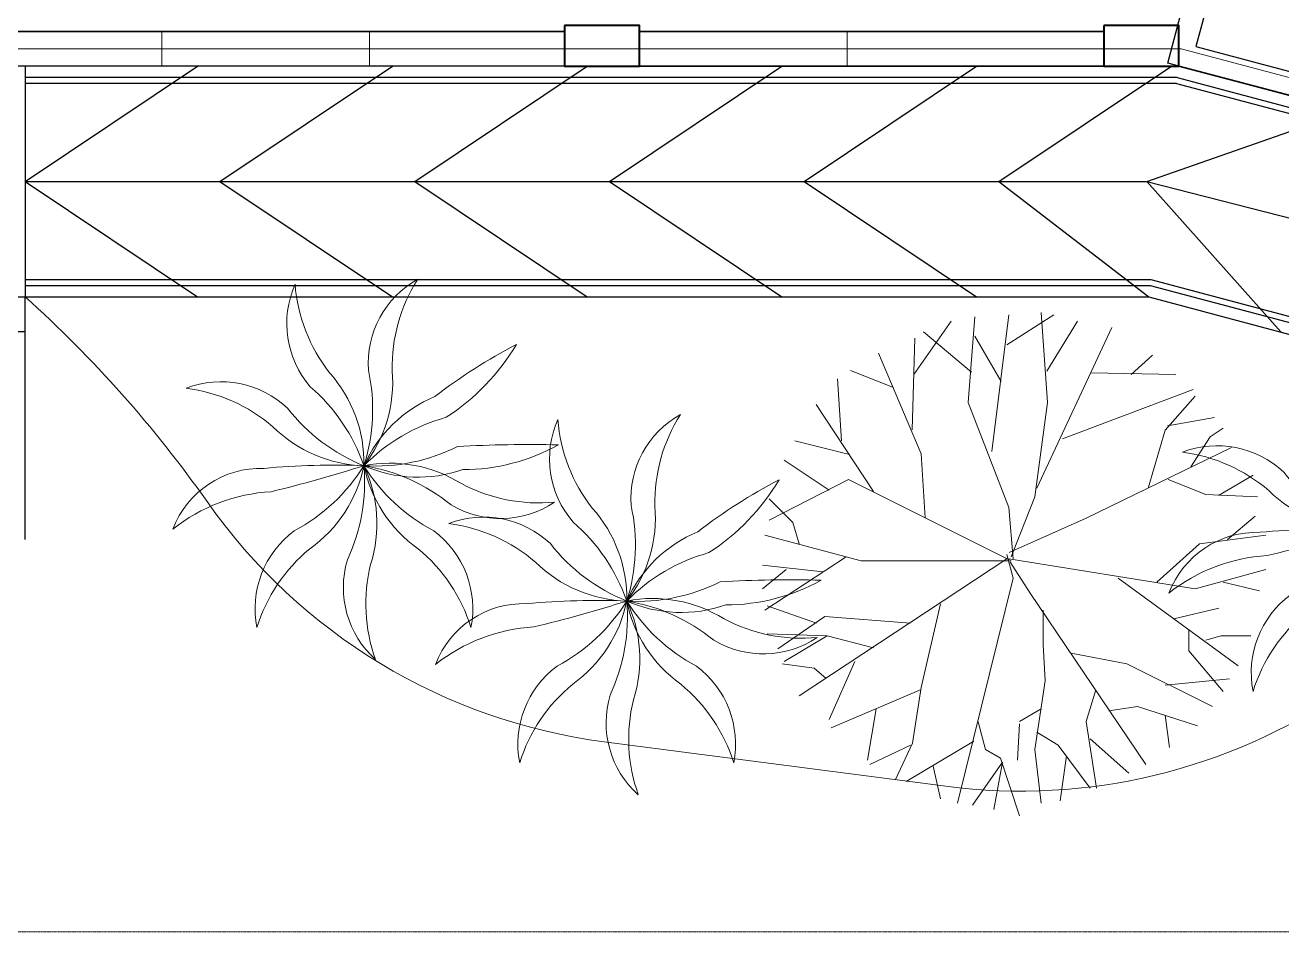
# Model space of a CAD drawing. Header units: millimetres. Extents: x 3079 to 579737, y 1565 to 1161826.
# Drawn here: x 156652 to 167544, y 1076023 to 1083877 of the extents above; entities that cross this region are included whole.
import ezdxf

# ---------------------------------------------------------------- set-up
doc = ezdxf.new("R2010")
doc.units = ezdxf.units.MM
doc.linetypes.add('DASHED2', pattern=[9.525, 6.35, -3.175])
for name, color, linetype, lineweight in [('1', 7, 'Continuous', 35), ('A_COL', 250, 'Continuous', 40), ('A_ELE1', 250, 'Continuous', 20), ('ABOVE', 252, 'DASHED2', 9), ('TWOWHEELER', 250, 'Continuous', 9), ('WINDOW', 252, 'Continuous', 15)]:
    doc.layers.add(name, color=color, linetype=linetype, lineweight=lineweight)
doc.layers.add('TREES', color=72, linetype='Continuous', lineweight=5, transparency=0.05)

msp = doc.modelspace()

# ---------------------------------------------------------------- linework, layer by layer
for p, q in [((166555, 1083549), (167095, 1085579)), ((167237, 1085334), (166800, 1083691)), ((166800, 1083691), (168539, 1083228)), ((166652, 1083523), (153827, 1083523)), ((166652, 1083523), (156652, 1083523)), ((156652, 1083523), (156652, 1081523)), ((156652, 1082523), (158147, 1083523)), ((166652, 1083523), (156652, 1083523)), ((156652, 1083523), (156652, 1081523)), ((156652, 1082523), (158147, 1083523)), ((158340, 1082523), (159835, 1083523)), ((158340, 1082523), (159835, 1083523)), ((160028, 1082523), (161523, 1083523)), ((160028, 1082523), (161523, 1083523)), ((161716, 1082523), (163211, 1083523)), ((161716, 1082523), (163211, 1083523)), ((163404, 1082523), (164899, 1083523)), ((163404, 1082523), (164899, 1083523)), ((165092, 1082523), (166587, 1083523)), ((165092, 1082523), (166587, 1083523)), ((168584, 1083009), (166555, 1083549)), ((166652, 1083523), (170517, 1082495)), ((166652, 1083523), (170517, 1082495)), ((166638, 1083423), (156652, 1083423)), ((166638, 1083423), (156652, 1083423)), ((166638, 1083423), (170491, 1082398)), ((166638, 1083423), (170491, 1082399)), ((166632, 1083373), (156652, 1083373)), ((166632, 1083373), (156652, 1083373)), ((166632, 1083373), (170479, 1082350)), ((166632, 1083373), (170479, 1082350)), ((166374, 1082523), (168119, 1083133)), ((166374, 1082523), (168119, 1083133)), ((156652, 1082523), (166373, 1082523)), ((156652, 1082523), (158147, 1081523)), ((156652, 1082523), (166373, 1082523)), ((156652, 1082523), (158147, 1081523)), ((158340, 1082523), (159835, 1081523)), ((158340, 1082523), (159835, 1081523)), ((160028, 1082523), (161523, 1081523)), ((160028, 1082523), (161523, 1081523)), ((161716, 1082523), (163211, 1081523)), ((161716, 1082523), (163211, 1081523)), ((163404, 1082523), (164899, 1081523)), ((163404, 1082523), (164899, 1081523)), ((165092, 1082523), (166390, 1081523)), ((165092, 1082523), (166390, 1081523)), ((166373, 1082523), (170260, 1081529)), ((166373, 1082523), (170260, 1081529)), ((166374, 1082523), (167535, 1081220)), ((166374, 1082523), (167535, 1081220)), ((148152, 1081523), (156652, 1081523)), ((148152, 1081523), (156652, 1081523)), ((156652, 1079423), (156652, 1081523)), ((156652, 1081523), (166390, 1081523)), ((166390, 1081523), (170003, 1080562)), ((166390, 1081523), (169987, 1080567)), ((166390, 1081523), (170003, 1080562)), ((148152, 1081223), (156652, 1081223)), ((148152, 1081223), (156652, 1081223))]:
    msp.add_line(p, q)
for points in [[(156652, 1081673), (159642, 1081673), (166410, 1081673), (170042, 1080707)], [(156652, 1081673), (159642, 1081673), (166410, 1081673), (170042, 1080707)], [(156652, 1081623), (159642, 1081623), (166403, 1081623), (170029, 1080659)], [(156652, 1081623), (159642, 1081623), (166403, 1081623), (170029, 1080659)], [(156652, 1081523), (159642, 1081523), (166390, 1081523)], [(156652, 1081523), (159642, 1081523), (166390, 1081523)]]:
    msp.add_lwpolyline(points)
at = {"layer": '1'}
for p, q in [((161327, 1083823), (154477, 1083823)), ((166002, 1083823), (161977, 1083823)), ((166652, 1083523), (161952, 1083523)), ((166652, 1083523), (161952, 1083523)), ((166652, 1083523), (170517, 1082495)), ((166652, 1083523), (170517, 1082495))]:
    msp.add_line(p, q, dxfattribs=at)
at = {"layer": 'A_COL'}
for points in [[(161327, 1083873), (161327, 1083523), (161977, 1083523), (161977, 1083873)], [(166002, 1083873), (166002, 1083523), (166652, 1083523), (166652, 1083873)]]:
    msp.add_lwpolyline(points, close=True, dxfattribs=at)
at = {"layer": 'A_ELE1'}
for p, q in [((126802, 1083673), (166671, 1083673)), ((166671, 1083673), (170575, 1082635)), ((126652, 1083523), (166652, 1083523)), ((166652, 1083523), (170517, 1082495))]:
    msp.add_line(p, q, dxfattribs=at)
at = {"layer": 'ABOVE', "ltscale": 0.25}
msp.add_line((139951, 1076023), (170501, 1076023), dxfattribs=at)
at = {"layer": 'TREES'}
for p, q in [((164882, 1081350), (164826, 1080608)), ((165179, 1081369), (165030, 1080183)), ((165569, 1081369), (165161, 1081109)), ((165457, 1081387), (165513, 1080608)), ((164678, 1081314), (164354, 1080852)), ((166070, 1081258), (165420, 1079866)), ((165773, 1081314), (165508, 1080879)), ((164362, 1081165), (164340, 1080373)), ((164437, 1081221), (164855, 1080872)), ((164882, 1081184), (165112, 1080789)), ((164047, 1081035), (164418, 1080164)), ((166422, 1081017), (166237, 1080850)), ((163694, 1080813), (163728, 1080275)), ((163806, 1080886), (164177, 1080738)), ((166626, 1080850), (165890, 1080866)), ((166775, 1080720), (165643, 1080293)), ((163508, 1080590), (164006, 1079837)), ((164826, 1080608), (165179, 1079700)), ((165513, 1080608), (165402, 1079792)), ((166793, 1080663), (166533, 1080368)), ((166961, 1080478), (166552, 1080406)), ((166533, 1080368), (166385, 1079866)), ((167035, 1080387), (166924, 1080312)), ((163323, 1080275), (163798, 1080157)), ((166924, 1080312), (166756, 1080052)), ((164418, 1080164), (164452, 1079608)), ((167109, 1080220), (165847, 1079606)), ((163231, 1080108), (163620, 1079848)), ((163100, 1079588), (163787, 1079941)), ((163787, 1079941), (165198, 1079236)), ((166886, 1079811), (166559, 1079941)), ((167295, 1079979), (166996, 1079802)), ((163100, 1079774), (163305, 1079569)), ((165402, 1079792), (165198, 1079273)), ((167332, 1079792), (166886, 1079811)), ((165179, 1079700), (165215, 1079254)), ((165847, 1079606), (165182, 1079308)), ((167313, 1079625), (167072, 1079421)), ((163305, 1079569), (163360, 1079384)), ((163063, 1079459), (163898, 1079236)), ((166831, 1079384), (166460, 1079051)), ((167406, 1079459), (166831, 1079384)), ((163063, 1078809), (163769, 1079273)), ((165215, 1079088), (165161, 1079292)), ((163044, 1079199), (163565, 1079143)), ((163360, 1078067), (165161, 1079254)), ((163898, 1079236), (165179, 1079236)), ((166793, 1078995), (165179, 1079254)), ((165364, 1078957), (165188, 1079232)), ((163044, 1078995), (163248, 1079161)), ((164734, 1077139), (165215, 1079088)), ((167165, 1078327), (166125, 1079088)), ((167406, 1079161), (166793, 1078995)), ((166366, 1077473), (165364, 1078957)), ((167351, 1078976), (167035, 1079051)), ((163082, 1078847), (163512, 1078696)), ((164418, 1078141), (164585, 1078865)), ((163175, 1078475), (163583, 1078754)), ((163583, 1078754), (164326, 1078697)), ((165475, 1078512), (165475, 1078809)), ((166998, 1078828), (166608, 1078735)), ((166738, 1078457), (166738, 1078642)), ((163082, 1078605), (163602, 1078587)), ((163231, 1078364), (163602, 1078587)), ((163602, 1078587), (164006, 1078482)), ((165494, 1078197), (165475, 1078512)), ((167016, 1078587), (166886, 1078549)), ((167276, 1078587), (167016, 1078587)), ((166200, 1078345), (165717, 1078438)), ((167035, 1078104), (166738, 1078457)), ((163212, 1078345), (163490, 1078308)), ((163490, 1078308), (163596, 1078217)), ((163620, 1077862), (163843, 1078364)), ((166943, 1077974), (166200, 1078345)), ((165402, 1077602), (165494, 1078197)), ((167091, 1078216), (166533, 1078160)), ((163639, 1077789), (164418, 1078122)), ((164344, 1077658), (164418, 1078141)), ((165847, 1077844), (165933, 1078120)), ((166293, 1077974), (166044, 1077939)), ((166812, 1077807), (166293, 1077974)), ((163954, 1077510), (164029, 1077956)), ((165271, 1077844), (165457, 1077956)), ((166571, 1077621), (166533, 1077900)), ((164975, 1077602), (164911, 1077842)), ((165253, 1077510), (165271, 1077825)), ((165606, 1077640), (165420, 1077752)), ((165939, 1077269), (165847, 1077844)), ((163972, 1077473), (164326, 1077640)), ((164195, 1077343), (164344, 1077658)), ((164289, 1077325), (164875, 1077675)), ((165884, 1077269), (165606, 1077640)), ((166218, 1077398), (165884, 1077696)), ((165105, 1077529), (164975, 1077602)), ((165271, 1077027), (165105, 1077529)), ((165457, 1077139), (165402, 1077602)), ((165624, 1077157), (165679, 1077547)), ((164585, 1077175), (164521, 1077459)), ((165124, 1077492), (164864, 1077120)), ((165049, 1077083), (165124, 1077492))]:
    msp.add_line(p, q, dxfattribs=at)
for points in [[(159588, 1080061, 0.189994), (159833, 1080884, -0.147093), (160054, 1081676)], [(159588, 1080061, 0.132218), (159627, 1080888, -0.290059), (160054, 1081676)], [(159588, 1080061, 0.132218), (159123, 1080745, -0.290059), (158991, 1081632)], [(159588, 1080061, 0.189994), (159290, 1080866, -0.147093), (158991, 1081632)], [(159588, 1080061, -0.132218), (160302, 1080480, 0.112756), (160910, 1081111)], [(159588, 1080061, -0.189994), (160203, 1080661, -0.042997), (160910, 1081111)], [(159588, 1080061, -0.132218), (158927, 1080558, 0.290059), (158047, 1080732)], [(159588, 1080061, -0.189994), (158799, 1080398, 0.147093), (158047, 1080732)], [(161866, 1078889, 0.189994), (162110, 1079712, -0.147093), (162331, 1080504)], [(161866, 1078889, 0.132218), (161904, 1079716, -0.290059), (162331, 1080504)], [(161866, 1078889, 0.132218), (161401, 1079573, -0.290059), (161268, 1080460)], [(161866, 1078889, 0.189994), (161567, 1079694, -0.147093), (161268, 1080460)], [(159588, 1080061, 0.132218), (160399, 1080227, -0.02063), (161274, 1080241)], [(159588, 1080061, 0.189994), (160446, 1080027, 0.126541), (161274, 1080241)], [(168223, 1079507, -0.132218), (167561, 1080004, 0.290059), (166682, 1080178)], [(168223, 1079507, -0.189994), (167433, 1079844, 0.147093), (166682, 1080178)], [(159588, 1080061, 0.033158), (158722, 1080038, 0.319903), (157932, 1079512)], [(159588, 1080061, -0.018871), (158783, 1079836, 0.153534), (157932, 1079512)], [(159588, 1080061, -0.132218), (158984, 1079496, 0.290059), (158661, 1078659)], [(159588, 1080061, -0.189994), (159120, 1079342, 0.147093), (158661, 1078659)], [(159588, 1080061, -0.132218), (159445, 1079246, 0.290059), (159688, 1078383)], [(159588, 1080061, -0.189994), (160433, 1079906, 0.147093), (161239, 1079745)], [(159588, 1080061, -0.132218), (160343, 1079722, 0.290059), (161239, 1079745)], [(159588, 1080061, 0.189994), (160057, 1079342, -0.147093), (160516, 1078659)], [(159588, 1080061, 0.132218), (160193, 1079496, -0.290059), (160516, 1078659)], [(159588, 1080061, -0.189994), (159646, 1079205, 0.147093), (159688, 1078383)], [(161866, 1078889, -0.132218), (162579, 1079308, 0.112756), (163187, 1079939)], [(161866, 1078889, -0.189994), (162481, 1079489, -0.042997), (163187, 1079939)], [(161866, 1078889, -0.132218), (161204, 1079386, 0.290059), (160325, 1079560)], [(161866, 1078889, -0.189994), (161076, 1079225, 0.147093), (160325, 1079560)], [(168223, 1079507, 0.033158), (167356, 1079484, 0.319903), (166566, 1078958)], [(168223, 1079507, -0.018871), (167417, 1079282, 0.153534), (166566, 1078958)], [(168223, 1079507, -0.132218), (167619, 1078942, 0.290059), (167295, 1078106)], [(168223, 1079507, -0.189994), (167755, 1078788, 0.147093), (167295, 1078106)], [(161866, 1078889, 0.132218), (162676, 1079055, -0.02063), (163552, 1079069)], [(161866, 1078889, 0.189994), (162724, 1078855, 0.126541), (163552, 1079069)], [(161866, 1078889, 0.033158), (160999, 1078866, 0.319903), (160209, 1078340)], [(161866, 1078889, -0.018871), (161060, 1078664, 0.153534), (160209, 1078340)], [(161866, 1078889, -0.132218), (161262, 1078324, 0.290059), (160938, 1077487)], [(161866, 1078889, -0.189994), (161398, 1078169, 0.147093), (160938, 1077487)], [(161866, 1078889, -0.132218), (161722, 1078074, 0.290059), (161966, 1077211)], [(161866, 1078889, -0.189994), (162710, 1078734, 0.147093), (163517, 1078573)], [(161866, 1078889, -0.132218), (162620, 1078549, 0.290059), (163517, 1078573)], [(161866, 1078889, 0.189994), (162334, 1078169, -0.147093), (162793, 1077487)], [(161866, 1078889, 0.132218), (162470, 1078324, -0.290059), (162793, 1077487)], [(161866, 1078889, -0.189994), (161924, 1078032, 0.147093), (161966, 1077211)]]:
    msp.add_lwpolyline(points, format="xyb", dxfattribs=at)
at = {"layer": 'TWOWHEELER'}
msp.add_line((161671, 1077669), (164631, 1077284), dxfattribs=at)
for centre, radius, start, end in [((155916, 1073707), 10500, 69.2116, 69.2117), ((155916, 1073707), 10500, 69.2116, 69.2117), ((149641, 1073707), 10500, 35.1346, 48.1095), ((165276, 1082242), 5000, 262.5859, 345.1045), ((162317, 1082627), 5000, 215.1346, 262.5859)]:
    msp.add_arc(centre, radius, start, end, dxfattribs=at)
at = {"layer": 'WINDOW'}
for p, q in [((157835, 1083823), (157835, 1083523)), ((159635, 1083823), (159635, 1083523)), ((163777, 1083823), (163777, 1083523)), ((157835, 1083673), (159635, 1083673)), ((163777, 1083673), (161977, 1083673))]:
    msp.add_line(p, q, dxfattribs=at)

doc.saveas('drawing.dxf')
